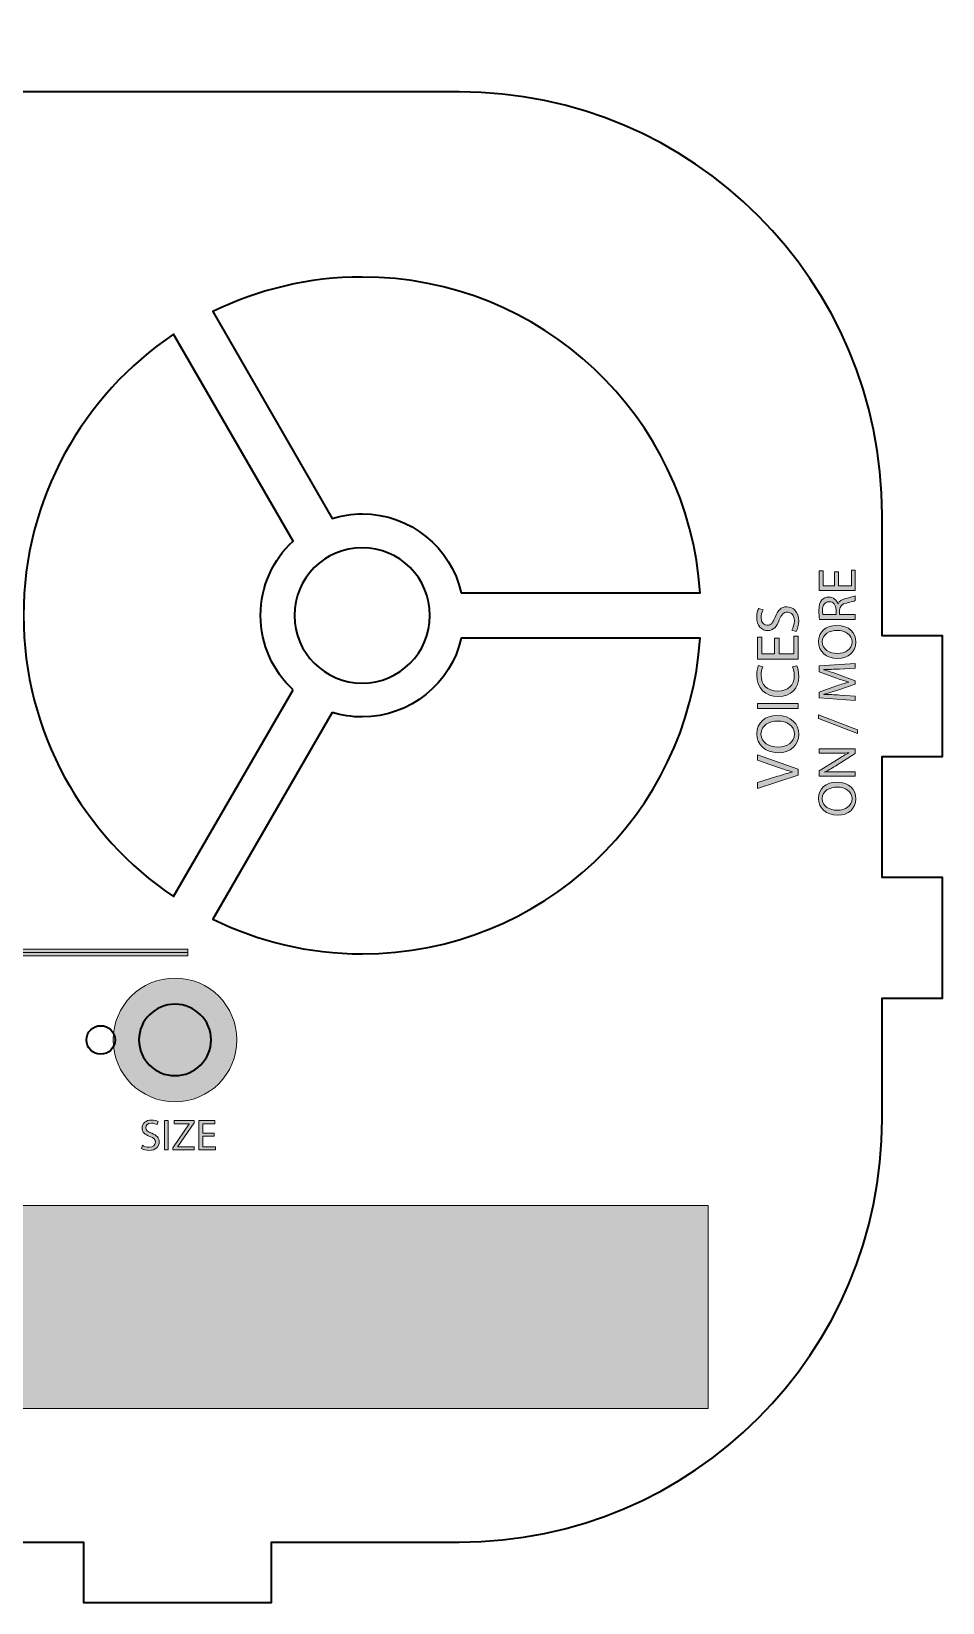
# Model space of a CAD drawing. Header units: inches. Extents: x 7.2 to 23.7, y -15.5 to -0.4.
# Drawn here: x 14.39 to 18.16, y -6.89 to -0.39 of the extents above; entities that cross this region are included whole.
import ezdxf

# ---------------------------------------------------------------- set-up
doc = ezdxf.new("R2010")
doc.units = ezdxf.units.IN
doc.header["$MEASUREMENT"] = 0
doc.layers.add('TOP', color=7, linetype='Continuous')

# ---------------------------------------------------------------- blocks, each defined once
blk = doc.blocks.new('block 4')
at = {"layer": 'TOP', "color": 1, "lineweight": 35, "true_color": 0xff0000}
for points in [[(11.1317, -4.5618), (11.1317, -4.6434), (11.0649, -4.7095), (10.9824, -4.7095), (10.9, -4.7095), (10.8332, -4.6434), (10.8332, -4.5618), (10.8332, -4.4803), (10.9, -4.4142), (10.9824, -4.4142), (11.0649, -4.4142), (11.1317, -4.4803), (11.1317, -4.5618)], [(12.1317, -4.5618), (12.1317, -4.6434), (12.0649, -4.7095), (11.9824, -4.7095), (11.9, -4.7095), (11.8332, -4.6434), (11.8332, -4.5618), (11.8332, -4.4803), (11.9, -4.4142), (11.9824, -4.4142), (12.0649, -4.4142), (12.1317, -4.4803), (12.1317, -4.5618)], [(13.1317, -4.5618), (13.1317, -4.6434), (13.0649, -4.7095), (12.9824, -4.7095), (12.9, -4.7095), (12.8332, -4.6434), (12.8332, -4.5618), (12.8332, -4.4803), (12.9, -4.4142), (12.9824, -4.4142), (13.0649, -4.4142), (13.1317, -4.4803), (13.1317, -4.5618)], [(14.1317, -4.5618), (14.1317, -4.6434), (14.0649, -4.7095), (13.9824, -4.7095), (13.9, -4.7095), (13.8332, -4.6434), (13.8332, -4.5618), (13.8332, -4.4803), (13.9, -4.4142), (13.9824, -4.4142), (14.0649, -4.4142), (14.1317, -4.4803), (14.1317, -4.5618)], [(15.1317, -4.5618), (15.1317, -4.6434), (15.0649, -4.7095), (14.9824, -4.7095), (14.9, -4.7095), (14.8332, -4.6434), (14.8332, -4.5618), (14.8332, -4.4803), (14.9, -4.4142), (14.9824, -4.4142), (15.0649, -4.4142), (15.1317, -4.4803), (15.1317, -4.5618)]]:
    blk.add_open_spline(points, degree=3, knots=[0, 0, 0, 0, 1, 1, 1, 2, 2, 2, 3, 3, 3, 4, 4, 4, 4], dxfattribs=at)
blk = doc.blocks.new('block 7')
at = {"layer": 'TOP', "color": 1, "lineweight": 35, "true_color": 0xff0000}
for points, knots in [([(9.1663, -2.7118), (9.209, -2.525), (9.3762, -2.3856), (9.5762, -2.3856), (9.6192, -2.3856), (9.6607, -2.392), (9.6998, -2.404), (9.6998, -2.404), (10.1942, -1.5488), (10.1942, -1.5488), (10.0078, -1.4571), (9.798, -1.4056), (9.5762, -1.4056), (8.8336, -1.4056), (8.2261, -1.9823), (8.1778, -2.7118), (8.1778, -2.7118), (9.1663, -2.7118), (9.1663, -2.7118)], [0, 0, 0, 0, 1, 1, 1, 2, 2, 2, 3, 3, 3, 4, 4, 4, 5, 5, 5, 6, 6, 6, 6]), ([(9.8623, -3.1132), (9.8623, -3.1132), (10.3567, -3.9685), (10.3567, -3.9685), (10.7313, -3.7172), (10.9778, -3.2901), (10.9778, -2.8056), (10.9778, -2.321), (10.7313, -1.8939), (10.3567, -1.6426), (10.3567, -1.6426), (9.8623, -2.4979), (9.8623, -2.4979), (9.9449, -2.5746), (9.9967, -2.684), (9.9967, -2.8056), (9.9967, -2.9271), (9.9449, -3.0365), (9.8623, -3.1132)], [0, 0, 0, 0, 1, 1, 1, 2, 2, 2, 3, 3, 3, 4, 4, 4, 5, 5, 5, 6, 6, 6, 6]), ([(9.8565, -2.8056), (9.8565, -2.6509), (9.731, -2.5256), (9.5762, -2.5256), (9.4214, -2.5256), (9.2959, -2.6509), (9.2959, -2.8056), (9.2959, -2.9602), (9.4214, -3.0856), (9.5762, -3.0856), (9.731, -3.0856), (9.8565, -2.9602), (9.8565, -2.8056)], [0, 0, 0, 0, 1, 1, 1, 2, 2, 2, 3, 3, 3, 4, 4, 4, 4]), ([(9.6998, -3.2071), (9.6607, -3.2191), (9.6192, -3.2256), (9.5762, -3.2256), (9.3762, -3.2256), (9.209, -3.0861), (9.1663, -2.8993), (9.1663, -2.8993), (8.1778, -2.8993), (8.1778, -2.8993), (8.2261, -3.6288), (8.8336, -4.2056), (9.5762, -4.2056), (9.798, -4.2056), (10.0078, -4.154), (10.1942, -4.0624), (10.1942, -4.0624), (9.6998, -3.2071), (9.6998, -3.2071)], [0, 0, 0, 0, 1, 1, 1, 2, 2, 2, 3, 3, 3, 4, 4, 4, 5, 5, 5, 6, 6, 6, 6])]:
    blk.add_open_spline(points, degree=3, knots=knots, dxfattribs=at)
blk = doc.blocks.new('block 8')
at = {"layer": 'TOP', "color": 1, "lineweight": 35, "true_color": 0xff0000}
for points, knots in [([(16.167, -2.7118), (16.1243, -2.525), (15.9571, -2.3856), (15.7572, -2.3856), (15.7141, -2.3856), (15.6726, -2.392), (15.6335, -2.404), (15.6335, -2.404), (15.1391, -1.5488), (15.1391, -1.5488), (15.3256, -1.4571), (15.5353, -1.4056), (15.7572, -1.4056), (16.4997, -1.4056), (17.1073, -1.9823), (17.1556, -2.7118), (17.1556, -2.7118), (16.167, -2.7118), (16.167, -2.7118)], [0, 0, 0, 0, 1, 1, 1, 2, 2, 2, 3, 3, 3, 4, 4, 4, 5, 5, 5, 6, 6, 6, 6]), ([(15.471, -3.1132), (15.471, -3.1132), (14.9766, -3.9685), (14.9766, -3.9685), (14.6021, -3.7172), (14.3556, -3.2901), (14.3556, -2.8056), (14.3556, -2.321), (14.6021, -1.8939), (14.9766, -1.6426), (14.9766, -1.6426), (15.471, -2.4979), (15.471, -2.4979), (15.3884, -2.5746), (15.3367, -2.684), (15.3367, -2.8056), (15.3367, -2.9271), (15.3884, -3.0365), (15.471, -3.1132)], [0, 0, 0, 0, 1, 1, 1, 2, 2, 2, 3, 3, 3, 4, 4, 4, 5, 5, 5, 6, 6, 6, 6]), ([(15.4768, -2.8056), (15.4768, -2.6509), (15.6023, -2.5256), (15.7572, -2.5256), (15.912, -2.5256), (16.0375, -2.6509), (16.0375, -2.8056), (16.0375, -2.9602), (15.912, -3.0856), (15.7572, -3.0856), (15.6023, -3.0856), (15.4768, -2.9602), (15.4768, -2.8056)], [0, 0, 0, 0, 1, 1, 1, 2, 2, 2, 3, 3, 3, 4, 4, 4, 4]), ([(15.6335, -3.2071), (15.6726, -3.2191), (15.7141, -3.2256), (15.7572, -3.2256), (15.9571, -3.2256), (16.1243, -3.0861), (16.167, -2.8993), (16.167, -2.8993), (17.1556, -2.8993), (17.1556, -2.8993), (17.1073, -3.6288), (16.4997, -4.2056), (15.7572, -4.2056), (15.5353, -4.2056), (15.3256, -4.154), (15.1391, -4.0624), (15.1391, -4.0624), (15.6335, -3.2071), (15.6335, -3.2071)], [0, 0, 0, 0, 1, 1, 1, 2, 2, 2, 3, 3, 3, 4, 4, 4, 5, 5, 5, 6, 6, 6, 6])]:
    blk.add_open_spline(points, degree=3, knots=knots, dxfattribs=at)
blk = doc.blocks.new('block 6')
at = {"layer": 'TOP'}
for name in ['block 7', 'block 8']:
    blk.add_blockref(name, (0, 0), dxfattribs=at)
blk = doc.blocks.new('block 10')
at = {"layer": 'TOP', "color": 1, "lineweight": 35, "true_color": 0xff0000}
for points in [[(13.9079, -2.075), (13.9079, -2.1076), (13.9344, -2.1341), (13.967, -2.1341), (13.9996, -2.1341), (14.026, -2.1076), (14.026, -2.075), (14.026, -2.0424), (13.9996, -2.0159), (13.967, -2.0159), (13.9344, -2.0159), (13.9079, -2.0424), (13.9079, -2.075)], [(12.9357, -3.2222), (12.9357, -3.2548), (12.9622, -3.2813), (12.9948, -3.2813), (13.0274, -3.2813), (13.0538, -3.2548), (13.0538, -3.2222), (13.0538, -3.1896), (13.0274, -3.1632), (12.9948, -3.1632), (12.9622, -3.1632), (12.9357, -3.1896), (12.9357, -3.2222)], [(10.6163, -4.5618), (10.6163, -4.5944), (10.6427, -4.6209), (10.6753, -4.6209), (10.708, -4.6209), (10.7344, -4.5944), (10.7344, -4.5618), (10.7344, -4.5292), (10.708, -4.5028), (10.6753, -4.5028), (10.6427, -4.5028), (10.6163, -4.5292), (10.6163, -4.5618)], [(11.6163, -4.5618), (11.6163, -4.5944), (11.6427, -4.6209), (11.6753, -4.6209), (11.708, -4.6209), (11.7344, -4.5944), (11.7344, -4.5618), (11.7344, -4.5292), (11.708, -4.5028), (11.6753, -4.5028), (11.6427, -4.5028), (11.6163, -4.5292), (11.6163, -4.5618)], [(12.6163, -4.5618), (12.6163, -4.5944), (12.6427, -4.6209), (12.6753, -4.6209), (12.708, -4.6209), (12.7344, -4.5944), (12.7344, -4.5618), (12.7344, -4.5292), (12.708, -4.5028), (12.6753, -4.5028), (12.6427, -4.5028), (12.6163, -4.5292), (12.6163, -4.5618)], [(13.6163, -4.5618), (13.6163, -4.5944), (13.6427, -4.6209), (13.6753, -4.6209), (13.708, -4.6209), (13.7344, -4.5944), (13.7344, -4.5618), (13.7344, -4.5292), (13.708, -4.5028), (13.6753, -4.5028), (13.6427, -4.5028), (13.6163, -4.5292), (13.6163, -4.5618)], [(14.6163, -4.5618), (14.6163, -4.5944), (14.6427, -4.6209), (14.6753, -4.6209), (14.708, -4.6209), (14.7344, -4.5944), (14.7344, -4.5618), (14.7344, -4.5292), (14.708, -4.5028), (14.6753, -4.5028), (14.6427, -4.5028), (14.6163, -4.5292), (14.6163, -4.5618)]]:
    blk.add_open_spline(points, degree=3, knots=[0, 0, 0, 0, 1, 1, 1, 2, 2, 2, 3, 3, 3, 4, 4, 4, 4], dxfattribs=at)
blk = doc.blocks.new('block 12')
at = {"layer": 'TOP', "true_color": 0xffffff}
h = blk.add_hatch(color=7, dxfattribs=at)
h.dxf.hatch_style = 2
h.paths.add_polyline_path([(8.6344, -5.247), (8.6344, -5.4568), (8.2593, -5.4568), (8.2593, -5.8765), (8.6344, -5.8765), (8.6344, -6.0864), (17.1894, -6.0864), (17.1894, -5.247)])
at = {"layer": 'TOP', "lineweight": 0}
blk.add_lwpolyline([(8.6344, -5.247), (8.6344, -5.4568), (8.2593, -5.4568), (8.2593, -5.8765), (8.6344, -5.8765), (8.6344, -6.0864), (17.1894, -6.0864), (17.1894, -5.247), (8.6344, -5.247)], dxfattribs=at)
blk = doc.blocks.new('block 14')
at = {"layer": 'TOP', "true_color": 0xffffff}
h = blk.add_hatch(color=7, dxfattribs=at)
h.dxf.hatch_style = 2
h.paths.add_polyline_path([(15.0357, -4.2139), (12.618, -4.2139), (12.618, -4.1861), (15.0357, -4.1861)])
at = {"layer": 'TOP', "lineweight": 0}
for points in [[(15.0357, -4.2139), (12.618, -4.2139), (12.618, -4.1861), (15.0357, -4.1861), (15.0357, -4.2139)], [(12.618, -4.2), (15.0357, -4.2)]]:
    blk.add_lwpolyline(points, dxfattribs=at)
blk = doc.blocks.new('block 20')
at = {"layer": 'TOP', "true_color": 0xffffff}
h = blk.add_hatch(color=7, dxfattribs=at)
h.dxf.hatch_style = 2
h.paths.add_polyline_path([(17.7275, -2.6246), (17.7275, -2.6829), (17.7815, -2.6829), (17.7815, -2.618), (17.7977, -2.618), (17.7977, -2.7022), (17.6479, -2.7022), (17.6479, -2.6213), (17.6641, -2.6213), (17.6641, -2.6829), (17.7115, -2.6829), (17.7115, -2.6246)])
h = blk.add_hatch(color=7, dxfattribs=at)
h.dxf.hatch_style = 2
edge = h.paths.add_edge_path()
edge.add_spline(control_points=[(17.6499, -2.8218), (17.6479, -2.812), (17.6468, -2.798), (17.6468, -2.7847), (17.6468, -2.764), (17.6505, -2.7506), (17.659, -2.7413), (17.6657, -2.7338), (17.6759, -2.7295), (17.6874, -2.7295), (17.7072, -2.7295), (17.7204, -2.742), (17.7257, -2.7578), (17.7257, -2.7578), (17.7264, -2.7578), (17.7264, -2.7578), (17.7304, -2.7462), (17.741, -2.7393), (17.7566, -2.7357), (17.7775, -2.7309), (17.7919, -2.7273), (17.7977, -2.7242), (17.7977, -2.7242), (17.7977, -2.7442), (17.7977, -2.7442), (17.7935, -2.7466), (17.7806, -2.75), (17.7619, -2.7542), (17.7413, -2.7586), (17.7335, -2.7666), (17.7328, -2.7842), (17.7328, -2.7842), (17.7328, -2.8024), (17.7328, -2.8024), (17.7328, -2.8024), (17.7977, -2.8024), (17.7977, -2.8024), (17.7977, -2.8024), (17.7977, -2.8218), (17.7977, -2.8218), (17.7977, -2.8218), (17.6499, -2.8218), (17.6499, -2.8218)], knot_values=[0, 0, 0, 0, 1, 1, 1, 2, 2, 2, 3, 3, 3, 4, 4, 4, 5, 5, 5, 6, 6, 6, 7, 7, 7, 8, 8, 8, 9, 9, 9, 10, 10, 10, 11, 11, 11, 12, 12, 12, 13, 13, 13, 14, 14, 14, 14], degree=3, periodic=1)
edge = h.paths.add_edge_path()
edge.add_spline(control_points=[(17.7181, -2.8024), (17.7181, -2.8024), (17.7181, -2.7827), (17.7181, -2.7827), (17.7181, -2.762), (17.7068, -2.7489), (17.6897, -2.7489), (17.6703, -2.7489), (17.6619, -2.7629), (17.6617, -2.7833), (17.6617, -2.7927), (17.6625, -2.7993), (17.6634, -2.8024), (17.6634, -2.8024), (17.7181, -2.8024), (17.7181, -2.8024)], knot_values=[0, 0, 0, 0, 1, 1, 1, 2, 2, 2, 3, 3, 3, 4, 4, 4, 5, 5, 5, 5], degree=3, periodic=1)
h = blk.add_hatch(color=7, dxfattribs=at)
h.dxf.hatch_style = 2
edge = h.paths.add_edge_path()
edge.add_spline(control_points=[(17.7212, -2.8468), (17.7728, -2.8468), (17.8002, -2.8782), (17.8002, -2.9164), (17.8002, -2.956), (17.7695, -2.9838), (17.7241, -2.9838), (17.6766, -2.9838), (17.6454, -2.9542), (17.6454, -2.9142), (17.6454, -2.8733), (17.6768, -2.8468), (17.7212, -2.8468)], knot_values=[0, 0, 0, 0, 1, 1, 1, 2, 2, 2, 3, 3, 3, 4, 4, 4, 4], degree=3, periodic=1)
edge = h.paths.add_edge_path()
edge.add_spline(control_points=[(17.7237, -2.9631), (17.7557, -2.9631), (17.7844, -2.9457), (17.7844, -2.9153), (17.7844, -2.8846), (17.7561, -2.8673), (17.7221, -2.8673), (17.6923, -2.8673), (17.6612, -2.8829), (17.6612, -2.9151), (17.6612, -2.9471), (17.6908, -2.9631), (17.7237, -2.9631)], knot_values=[0, 0, 0, 0, 1, 1, 1, 2, 2, 2, 3, 3, 3, 4, 4, 4, 4], degree=3, periodic=1)
h = blk.add_hatch(color=7, dxfattribs=at)
h.dxf.hatch_style = 2
edge = h.paths.add_edge_path()
edge.add_spline(control_points=[(17.7319, -3.0273), (17.711, -3.0284), (17.6859, -3.0297), (17.6672, -3.0295), (17.6672, -3.0295), (17.6672, -3.0302), (17.6672, -3.0302), (17.6848, -3.0353), (17.7035, -3.0415), (17.7241, -3.0491), (17.7241, -3.0491), (17.7968, -3.0755), (17.7968, -3.0755), (17.7968, -3.0755), (17.7968, -3.0902), (17.7968, -3.0902), (17.7968, -3.0902), (17.7255, -3.1144), (17.7255, -3.1144), (17.7043, -3.1215), (17.685, -3.1275), (17.6672, -3.1318), (17.6672, -3.1318), (17.6672, -3.1322), (17.6672, -3.1322), (17.6859, -3.1327), (17.711, -3.1338), (17.7335, -3.1351), (17.7335, -3.1351), (17.7977, -3.1391), (17.7977, -3.1391), (17.7977, -3.1391), (17.7977, -3.1575), (17.7977, -3.1575), (17.7977, -3.1575), (17.6479, -3.1471), (17.6479, -3.1471), (17.6479, -3.1471), (17.6479, -3.1224), (17.6479, -3.1224), (17.6479, -3.1224), (17.7204, -3.0969), (17.7204, -3.0969), (17.7388, -3.0906), (17.7552, -3.0855), (17.7708, -3.0817), (17.7708, -3.0817), (17.7708, -3.0811), (17.7708, -3.0811), (17.7557, -3.0773), (17.7392, -3.072), (17.7204, -3.0653), (17.7204, -3.0653), (17.6479, -3.0386), (17.6479, -3.0386), (17.6479, -3.0386), (17.6479, -3.0139), (17.6479, -3.0139), (17.6479, -3.0139), (17.7977, -3.0046), (17.7977, -3.0046), (17.7977, -3.0046), (17.7977, -3.0235), (17.7977, -3.0235), (17.7977, -3.0235), (17.7319, -3.0273), (17.7319, -3.0273)], knot_values=[0, 0, 0, 0, 1, 1, 1, 2, 2, 2, 3, 3, 3, 4, 4, 4, 5, 5, 5, 6, 6, 6, 7, 7, 7, 8, 8, 8, 9, 9, 9, 10, 10, 10, 11, 11, 11, 12, 12, 12, 13, 13, 13, 14, 14, 14, 15, 15, 15, 16, 16, 16, 17, 17, 17, 18, 18, 18, 19, 19, 19, 20, 20, 20, 21, 21, 21, 22, 22, 22, 22], degree=3, periodic=1)
h = blk.add_hatch(color=7, dxfattribs=at)
h.dxf.hatch_style = 2
h.paths.add_polyline_path([(17.8066, -3.294), (17.6454, -3.232), (17.6454, -3.2169), (17.8066, -3.2791)])
h = blk.add_hatch(color=7, dxfattribs=at)
h.dxf.hatch_style = 2
edge = h.paths.add_edge_path()
edge.add_spline(control_points=[(17.7977, -3.4702), (17.7977, -3.4702), (17.6479, -3.4702), (17.6479, -3.4702), (17.6479, -3.4702), (17.6479, -3.4491), (17.6479, -3.4491), (17.6479, -3.4491), (17.7237, -3.4011), (17.7237, -3.4011), (17.7413, -3.39), (17.757, -3.3813), (17.7724, -3.3742), (17.7724, -3.3742), (17.7721, -3.3737), (17.7721, -3.3737), (17.7521, -3.3755), (17.7339, -3.376), (17.7106, -3.376), (17.7106, -3.376), (17.6479, -3.376), (17.6479, -3.376), (17.6479, -3.376), (17.6479, -3.3577), (17.6479, -3.3577), (17.6479, -3.3577), (17.7977, -3.3577), (17.7977, -3.3577), (17.7977, -3.3577), (17.7977, -3.3773), (17.7977, -3.3773), (17.7977, -3.3773), (17.7217, -3.4249), (17.7217, -3.4249), (17.705, -3.4353), (17.6879, -3.4453), (17.6717, -3.4529), (17.6717, -3.4529), (17.6719, -3.4535), (17.6719, -3.4535), (17.6908, -3.4524), (17.7088, -3.452), (17.7337, -3.452), (17.7337, -3.452), (17.7977, -3.452), (17.7977, -3.452), (17.7977, -3.452), (17.7977, -3.4702), (17.7977, -3.4702)], knot_values=[0, 0, 0, 0, 1, 1, 1, 2, 2, 2, 3, 3, 3, 4, 4, 4, 5, 5, 5, 6, 6, 6, 7, 7, 7, 8, 8, 8, 9, 9, 9, 10, 10, 10, 11, 11, 11, 12, 12, 12, 13, 13, 13, 14, 14, 14, 15, 15, 15, 16, 16, 16, 16], degree=3, periodic=1)
h = blk.add_hatch(color=7, dxfattribs=at)
h.dxf.hatch_style = 2
edge = h.paths.add_edge_path()
edge.add_spline(control_points=[(17.7212, -3.4953), (17.7728, -3.4953), (17.8002, -3.5266), (17.8002, -3.5648), (17.8002, -3.6044), (17.7695, -3.6322), (17.7241, -3.6322), (17.6766, -3.6322), (17.6454, -3.6026), (17.6454, -3.5626), (17.6454, -3.5217), (17.6768, -3.4953), (17.7212, -3.4953)], knot_values=[0, 0, 0, 0, 1, 1, 1, 2, 2, 2, 3, 3, 3, 4, 4, 4, 4], degree=3, periodic=1)
edge = h.paths.add_edge_path()
edge.add_spline(control_points=[(17.7237, -3.6115), (17.7557, -3.6115), (17.7844, -3.5942), (17.7844, -3.5637), (17.7844, -3.5331), (17.7561, -3.5157), (17.7221, -3.5157), (17.6923, -3.5157), (17.6612, -3.5313), (17.6612, -3.5635), (17.6612, -3.5955), (17.6908, -3.6115), (17.7237, -3.6115)], knot_values=[0, 0, 0, 0, 1, 1, 1, 2, 2, 2, 3, 3, 3, 4, 4, 4, 4], degree=3, periodic=1)
at = {"layer": 'TOP', "lineweight": 0}
for points in [[(17.7275, -2.6246), (17.7275, -2.6829), (17.7815, -2.6829), (17.7815, -2.618), (17.7977, -2.618), (17.7977, -2.7022), (17.6479, -2.7022), (17.6479, -2.6213), (17.6641, -2.6213), (17.6641, -2.6829), (17.7115, -2.6829), (17.7115, -2.6246), (17.7275, -2.6246)], [(17.8066, -3.294), (17.6454, -3.232), (17.6454, -3.2169), (17.8066, -3.2791), (17.8066, -3.294)]]:
    blk.add_lwpolyline(points, dxfattribs=at)
for points, knots in [([(17.6499, -2.8218), (17.6479, -2.812), (17.6468, -2.798), (17.6468, -2.7847), (17.6468, -2.764), (17.6505, -2.7506), (17.659, -2.7413), (17.6657, -2.7338), (17.6759, -2.7295), (17.6874, -2.7295), (17.7072, -2.7295), (17.7204, -2.742), (17.7257, -2.7578), (17.7257, -2.7578), (17.7264, -2.7578), (17.7264, -2.7578), (17.7304, -2.7462), (17.741, -2.7393), (17.7566, -2.7357), (17.7775, -2.7309), (17.7919, -2.7273), (17.7977, -2.7242), (17.7977, -2.7242), (17.7977, -2.7442), (17.7977, -2.7442), (17.7935, -2.7466), (17.7806, -2.75), (17.7619, -2.7542), (17.7413, -2.7586), (17.7335, -2.7666), (17.7328, -2.7842), (17.7328, -2.7842), (17.7328, -2.8024), (17.7328, -2.8024), (17.7328, -2.8024), (17.7977, -2.8024), (17.7977, -2.8024), (17.7977, -2.8024), (17.7977, -2.8218), (17.7977, -2.8218), (17.7977, -2.8218), (17.6499, -2.8218), (17.6499, -2.8218)], [0, 0, 0, 0, 1, 1, 1, 2, 2, 2, 3, 3, 3, 4, 4, 4, 5, 5, 5, 6, 6, 6, 7, 7, 7, 8, 8, 8, 9, 9, 9, 10, 10, 10, 11, 11, 11, 12, 12, 12, 13, 13, 13, 14, 14, 14, 14]), ([(17.7181, -2.8024), (17.7181, -2.8024), (17.7181, -2.7827), (17.7181, -2.7827), (17.7181, -2.762), (17.7068, -2.7489), (17.6897, -2.7489), (17.6703, -2.7489), (17.6619, -2.7629), (17.6617, -2.7833), (17.6617, -2.7927), (17.6625, -2.7993), (17.6634, -2.8024), (17.6634, -2.8024), (17.7181, -2.8024), (17.7181, -2.8024)], [0, 0, 0, 0, 1, 1, 1, 2, 2, 2, 3, 3, 3, 4, 4, 4, 5, 5, 5, 5]), ([(17.7212, -2.8468), (17.7728, -2.8468), (17.8002, -2.8782), (17.8002, -2.9164), (17.8002, -2.956), (17.7695, -2.9838), (17.7241, -2.9838), (17.6766, -2.9838), (17.6454, -2.9542), (17.6454, -2.9142), (17.6454, -2.8733), (17.6768, -2.8468), (17.7212, -2.8468)], [0, 0, 0, 0, 1, 1, 1, 2, 2, 2, 3, 3, 3, 4, 4, 4, 4]), ([(17.7237, -2.9631), (17.7557, -2.9631), (17.7844, -2.9457), (17.7844, -2.9153), (17.7844, -2.8846), (17.7561, -2.8673), (17.7221, -2.8673), (17.6923, -2.8673), (17.6612, -2.8829), (17.6612, -2.9151), (17.6612, -2.9471), (17.6908, -2.9631), (17.7237, -2.9631)], [0, 0, 0, 0, 1, 1, 1, 2, 2, 2, 3, 3, 3, 4, 4, 4, 4]), ([(17.7319, -3.0273), (17.711, -3.0284), (17.6859, -3.0297), (17.6672, -3.0295), (17.6672, -3.0295), (17.6672, -3.0302), (17.6672, -3.0302), (17.6848, -3.0353), (17.7035, -3.0415), (17.7241, -3.0491), (17.7241, -3.0491), (17.7968, -3.0755), (17.7968, -3.0755), (17.7968, -3.0755), (17.7968, -3.0902), (17.7968, -3.0902), (17.7968, -3.0902), (17.7255, -3.1144), (17.7255, -3.1144), (17.7043, -3.1215), (17.685, -3.1275), (17.6672, -3.1318), (17.6672, -3.1318), (17.6672, -3.1322), (17.6672, -3.1322), (17.6859, -3.1327), (17.711, -3.1338), (17.7335, -3.1351), (17.7335, -3.1351), (17.7977, -3.1391), (17.7977, -3.1391), (17.7977, -3.1391), (17.7977, -3.1575), (17.7977, -3.1575), (17.7977, -3.1575), (17.6479, -3.1471), (17.6479, -3.1471), (17.6479, -3.1471), (17.6479, -3.1224), (17.6479, -3.1224), (17.6479, -3.1224), (17.7204, -3.0969), (17.7204, -3.0969), (17.7388, -3.0906), (17.7552, -3.0855), (17.7708, -3.0817), (17.7708, -3.0817), (17.7708, -3.0811), (17.7708, -3.0811), (17.7557, -3.0773), (17.7392, -3.072), (17.7204, -3.0653), (17.7204, -3.0653), (17.6479, -3.0386), (17.6479, -3.0386), (17.6479, -3.0386), (17.6479, -3.0139), (17.6479, -3.0139), (17.6479, -3.0139), (17.7977, -3.0046), (17.7977, -3.0046), (17.7977, -3.0046), (17.7977, -3.0235), (17.7977, -3.0235), (17.7977, -3.0235), (17.7319, -3.0273), (17.7319, -3.0273)], [0, 0, 0, 0, 1, 1, 1, 2, 2, 2, 3, 3, 3, 4, 4, 4, 5, 5, 5, 6, 6, 6, 7, 7, 7, 8, 8, 8, 9, 9, 9, 10, 10, 10, 11, 11, 11, 12, 12, 12, 13, 13, 13, 14, 14, 14, 15, 15, 15, 16, 16, 16, 17, 17, 17, 18, 18, 18, 19, 19, 19, 20, 20, 20, 21, 21, 21, 22, 22, 22, 22]), ([(17.7977, -3.4702), (17.7977, -3.4702), (17.6479, -3.4702), (17.6479, -3.4702), (17.6479, -3.4702), (17.6479, -3.4491), (17.6479, -3.4491), (17.6479, -3.4491), (17.7237, -3.4011), (17.7237, -3.4011), (17.7413, -3.39), (17.757, -3.3813), (17.7724, -3.3742), (17.7724, -3.3742), (17.7721, -3.3737), (17.7721, -3.3737), (17.7521, -3.3755), (17.7339, -3.376), (17.7106, -3.376), (17.7106, -3.376), (17.6479, -3.376), (17.6479, -3.376), (17.6479, -3.376), (17.6479, -3.3577), (17.6479, -3.3577), (17.6479, -3.3577), (17.7977, -3.3577), (17.7977, -3.3577), (17.7977, -3.3577), (17.7977, -3.3773), (17.7977, -3.3773), (17.7977, -3.3773), (17.7217, -3.4249), (17.7217, -3.4249), (17.705, -3.4353), (17.6879, -3.4453), (17.6717, -3.4529), (17.6717, -3.4529), (17.6719, -3.4535), (17.6719, -3.4535), (17.6908, -3.4524), (17.7088, -3.452), (17.7337, -3.452), (17.7337, -3.452), (17.7977, -3.452), (17.7977, -3.452), (17.7977, -3.452), (17.7977, -3.4702), (17.7977, -3.4702)], [0, 0, 0, 0, 1, 1, 1, 2, 2, 2, 3, 3, 3, 4, 4, 4, 5, 5, 5, 6, 6, 6, 7, 7, 7, 8, 8, 8, 9, 9, 9, 10, 10, 10, 11, 11, 11, 12, 12, 12, 13, 13, 13, 14, 14, 14, 15, 15, 15, 16, 16, 16, 16]), ([(17.7212, -3.4953), (17.7728, -3.4953), (17.8002, -3.5266), (17.8002, -3.5648), (17.8002, -3.6044), (17.7695, -3.6322), (17.7241, -3.6322), (17.6766, -3.6322), (17.6454, -3.6026), (17.6454, -3.5626), (17.6454, -3.5217), (17.6768, -3.4953), (17.7212, -3.4953)], [0, 0, 0, 0, 1, 1, 1, 2, 2, 2, 3, 3, 3, 4, 4, 4, 4]), ([(17.7237, -3.6115), (17.7557, -3.6115), (17.7844, -3.5942), (17.7844, -3.5637), (17.7844, -3.5331), (17.7561, -3.5157), (17.7221, -3.5157), (17.6923, -3.5157), (17.6612, -3.5313), (17.6612, -3.5635), (17.6612, -3.5955), (17.6908, -3.6115), (17.7237, -3.6115)], [0, 0, 0, 0, 1, 1, 1, 2, 2, 2, 3, 3, 3, 4, 4, 4, 4])]:
    blk.add_open_spline(points, degree=3, knots=knots, dxfattribs=at)
blk = doc.blocks.new('block 21')
at = {"layer": 'TOP', "true_color": 0xffffff}
h = blk.add_hatch(color=7, dxfattribs=at)
h.dxf.hatch_style = 2
edge = h.paths.add_edge_path()
edge.add_spline(control_points=[(17.5344, -2.8664), (17.5404, -2.8567), (17.5454, -2.8424), (17.5454, -2.8274), (17.5454, -2.8052), (17.5337, -2.7922), (17.5167, -2.7922), (17.5009, -2.7922), (17.4919, -2.8012), (17.4832, -2.8239), (17.4734, -2.8514), (17.4592, -2.8684), (17.4354, -2.8684), (17.4092, -2.8684), (17.3897, -2.8467), (17.3897, -2.8139), (17.3897, -2.7967), (17.3937, -2.7842), (17.3979, -2.7767), (17.3979, -2.7767), (17.4157, -2.7827), (17.4157, -2.7827), (17.4127, -2.7882), (17.4077, -2.7994), (17.4077, -2.8147), (17.4077, -2.8377), (17.4214, -2.8464), (17.4329, -2.8464), (17.4487, -2.8464), (17.4564, -2.8362), (17.4654, -2.8129), (17.4764, -2.7844), (17.4902, -2.7699), (17.5149, -2.7699), (17.5409, -2.7699), (17.5634, -2.7892), (17.5634, -2.8289), (17.5634, -2.8452), (17.5587, -2.8629), (17.5527, -2.8719), (17.5527, -2.8719), (17.5344, -2.8664), (17.5344, -2.8664)], knot_values=[0, 0, 0, 0, 1, 1, 1, 2, 2, 2, 3, 3, 3, 4, 4, 4, 5, 5, 5, 6, 6, 6, 7, 7, 7, 8, 8, 8, 9, 9, 9, 10, 10, 10, 11, 11, 11, 12, 12, 12, 13, 13, 13, 14, 14, 14, 14], degree=3, periodic=1)
h = blk.add_hatch(color=7, dxfattribs=at)
h.dxf.hatch_style = 2
h.paths.add_polyline_path([(17.4819, -2.8992), (17.4819, -2.9647), (17.5427, -2.9647), (17.5427, -2.8917), (17.5609, -2.8917), (17.5609, -2.9864), (17.3924, -2.9864), (17.3924, -2.8954), (17.4107, -2.8954), (17.4107, -2.9647), (17.4639, -2.9647), (17.4639, -2.8992)])
h = blk.add_hatch(color=7, dxfattribs=at)
h.dxf.hatch_style = 2
edge = h.paths.add_edge_path()
edge.add_spline(control_points=[(17.5554, -3.0137), (17.5594, -3.0217), (17.5634, -3.0377), (17.5634, -3.0582), (17.5634, -3.1057), (17.5334, -3.1414), (17.4782, -3.1414), (17.4254, -3.1414), (17.3897, -3.1057), (17.3897, -3.0534), (17.3897, -3.0324), (17.3942, -3.0192), (17.3972, -3.0134), (17.3972, -3.0134), (17.4149, -3.0187), (17.4149, -3.0187), (17.4109, -3.0269), (17.4079, -3.0387), (17.4079, -3.0527), (17.4079, -3.0922), (17.4332, -3.1184), (17.4774, -3.1184), (17.5187, -3.1184), (17.5452, -3.0947), (17.5452, -3.0537), (17.5452, -3.0404), (17.5424, -3.0269), (17.5382, -3.0182), (17.5382, -3.0182), (17.5554, -3.0137), (17.5554, -3.0137)], knot_values=[0, 0, 0, 0, 1, 1, 1, 2, 2, 2, 3, 3, 3, 4, 4, 4, 5, 5, 5, 6, 6, 6, 7, 7, 7, 8, 8, 8, 9, 9, 9, 10, 10, 10, 10], degree=3, periodic=1)
h = blk.add_hatch(color=7, dxfattribs=at)
h.dxf.hatch_style = 2
h.paths.add_polyline_path([(17.3924, -3.1694), (17.5609, -3.1694), (17.5609, -3.1912), (17.3924, -3.1912)])
h = blk.add_hatch(color=7, dxfattribs=at)
h.dxf.hatch_style = 2
edge = h.paths.add_edge_path()
edge.add_spline(control_points=[(17.4749, -3.2194), (17.5329, -3.2194), (17.5637, -3.2547), (17.5637, -3.2977), (17.5637, -3.3422), (17.5292, -3.3734), (17.4782, -3.3734), (17.4247, -3.3734), (17.3897, -3.3402), (17.3897, -3.2952), (17.3897, -3.2492), (17.4249, -3.2194), (17.4749, -3.2194)], knot_values=[0, 0, 0, 0, 1, 1, 1, 2, 2, 2, 3, 3, 3, 4, 4, 4, 4], degree=3, periodic=1)
edge = h.paths.add_edge_path()
edge.add_spline(control_points=[(17.4777, -3.3502), (17.5137, -3.3502), (17.5459, -3.3307), (17.5459, -3.2964), (17.5459, -3.2619), (17.5142, -3.2424), (17.4759, -3.2424), (17.4424, -3.2424), (17.4074, -3.2599), (17.4074, -3.2962), (17.4074, -3.3322), (17.4407, -3.3502), (17.4777, -3.3502)], knot_values=[0, 0, 0, 0, 1, 1, 1, 2, 2, 2, 3, 3, 3, 4, 4, 4, 4], degree=3, periodic=1)
h = blk.add_hatch(color=7, dxfattribs=at)
h.dxf.hatch_style = 2
edge = h.paths.add_edge_path()
edge.add_spline(control_points=[(17.5609, -3.4659), (17.5609, -3.4659), (17.3924, -3.5209), (17.3924, -3.5209), (17.3924, -3.5209), (17.3924, -3.4974), (17.3924, -3.4974), (17.3924, -3.4974), (17.4754, -3.4712), (17.4754, -3.4712), (17.4982, -3.4639), (17.5187, -3.4577), (17.5384, -3.4532), (17.5384, -3.4532), (17.5384, -3.4527), (17.5384, -3.4527), (17.5189, -3.4479), (17.4977, -3.4409), (17.4757, -3.4334), (17.4757, -3.4334), (17.3924, -3.4049), (17.3924, -3.4049), (17.3924, -3.4049), (17.3924, -3.3817), (17.3924, -3.3817), (17.3924, -3.3817), (17.5609, -3.4419), (17.5609, -3.4419), (17.5609, -3.4419), (17.5609, -3.4659), (17.5609, -3.4659)], knot_values=[0, 0, 0, 0, 1, 1, 1, 2, 2, 2, 3, 3, 3, 4, 4, 4, 5, 5, 5, 6, 6, 6, 7, 7, 7, 8, 8, 8, 9, 9, 9, 10, 10, 10, 10], degree=3, periodic=1)
at = {"layer": 'TOP', "lineweight": 0}
for points in [[(17.4819, -2.8992), (17.4819, -2.9647), (17.5427, -2.9647), (17.5427, -2.8917), (17.5609, -2.8917), (17.5609, -2.9864), (17.3924, -2.9864), (17.3924, -2.8954), (17.4107, -2.8954), (17.4107, -2.9647), (17.4639, -2.9647), (17.4639, -2.8992), (17.4819, -2.8992)], [(17.3924, -3.1694), (17.5609, -3.1694), (17.5609, -3.1912), (17.3924, -3.1912), (17.3924, -3.1694)]]:
    blk.add_lwpolyline(points, dxfattribs=at)
for points, knots in [([(17.5344, -2.8664), (17.5404, -2.8567), (17.5454, -2.8424), (17.5454, -2.8274), (17.5454, -2.8052), (17.5337, -2.7922), (17.5167, -2.7922), (17.5009, -2.7922), (17.4919, -2.8012), (17.4832, -2.8239), (17.4734, -2.8514), (17.4592, -2.8684), (17.4354, -2.8684), (17.4092, -2.8684), (17.3897, -2.8467), (17.3897, -2.8139), (17.3897, -2.7967), (17.3937, -2.7842), (17.3979, -2.7767), (17.3979, -2.7767), (17.4157, -2.7827), (17.4157, -2.7827), (17.4127, -2.7882), (17.4077, -2.7994), (17.4077, -2.8147), (17.4077, -2.8377), (17.4214, -2.8464), (17.4329, -2.8464), (17.4487, -2.8464), (17.4564, -2.8362), (17.4654, -2.8129), (17.4764, -2.7844), (17.4902, -2.7699), (17.5149, -2.7699), (17.5409, -2.7699), (17.5634, -2.7892), (17.5634, -2.8289), (17.5634, -2.8452), (17.5587, -2.8629), (17.5527, -2.8719), (17.5527, -2.8719), (17.5344, -2.8664), (17.5344, -2.8664)], [0, 0, 0, 0, 1, 1, 1, 2, 2, 2, 3, 3, 3, 4, 4, 4, 5, 5, 5, 6, 6, 6, 7, 7, 7, 8, 8, 8, 9, 9, 9, 10, 10, 10, 11, 11, 11, 12, 12, 12, 13, 13, 13, 14, 14, 14, 14]), ([(17.5554, -3.0137), (17.5594, -3.0217), (17.5634, -3.0377), (17.5634, -3.0582), (17.5634, -3.1057), (17.5334, -3.1414), (17.4782, -3.1414), (17.4254, -3.1414), (17.3897, -3.1057), (17.3897, -3.0534), (17.3897, -3.0324), (17.3942, -3.0192), (17.3972, -3.0134), (17.3972, -3.0134), (17.4149, -3.0187), (17.4149, -3.0187), (17.4109, -3.0269), (17.4079, -3.0387), (17.4079, -3.0527), (17.4079, -3.0922), (17.4332, -3.1184), (17.4774, -3.1184), (17.5187, -3.1184), (17.5452, -3.0947), (17.5452, -3.0537), (17.5452, -3.0404), (17.5424, -3.0269), (17.5382, -3.0182), (17.5382, -3.0182), (17.5554, -3.0137), (17.5554, -3.0137)], [0, 0, 0, 0, 1, 1, 1, 2, 2, 2, 3, 3, 3, 4, 4, 4, 5, 5, 5, 6, 6, 6, 7, 7, 7, 8, 8, 8, 9, 9, 9, 10, 10, 10, 10]), ([(17.4749, -3.2194), (17.5329, -3.2194), (17.5637, -3.2547), (17.5637, -3.2977), (17.5637, -3.3422), (17.5292, -3.3734), (17.4782, -3.3734), (17.4247, -3.3734), (17.3897, -3.3402), (17.3897, -3.2952), (17.3897, -3.2492), (17.4249, -3.2194), (17.4749, -3.2194)], [0, 0, 0, 0, 1, 1, 1, 2, 2, 2, 3, 3, 3, 4, 4, 4, 4]), ([(17.4777, -3.3502), (17.5137, -3.3502), (17.5459, -3.3307), (17.5459, -3.2964), (17.5459, -3.2619), (17.5142, -3.2424), (17.4759, -3.2424), (17.4424, -3.2424), (17.4074, -3.2599), (17.4074, -3.2962), (17.4074, -3.3322), (17.4407, -3.3502), (17.4777, -3.3502)], [0, 0, 0, 0, 1, 1, 1, 2, 2, 2, 3, 3, 3, 4, 4, 4, 4]), ([(17.5609, -3.4659), (17.5609, -3.4659), (17.3924, -3.5209), (17.3924, -3.5209), (17.3924, -3.5209), (17.3924, -3.4974), (17.3924, -3.4974), (17.3924, -3.4974), (17.4754, -3.4712), (17.4754, -3.4712), (17.4982, -3.4639), (17.5187, -3.4577), (17.5384, -3.4532), (17.5384, -3.4532), (17.5384, -3.4527), (17.5384, -3.4527), (17.5189, -3.4479), (17.4977, -3.4409), (17.4757, -3.4334), (17.4757, -3.4334), (17.3924, -3.4049), (17.3924, -3.4049), (17.3924, -3.4049), (17.3924, -3.3817), (17.3924, -3.3817), (17.3924, -3.3817), (17.5609, -3.4419), (17.5609, -3.4419), (17.5609, -3.4419), (17.5609, -3.4659), (17.5609, -3.4659)], [0, 0, 0, 0, 1, 1, 1, 2, 2, 2, 3, 3, 3, 4, 4, 4, 5, 5, 5, 6, 6, 6, 7, 7, 7, 8, 8, 8, 9, 9, 9, 10, 10, 10, 10])]:
    blk.add_open_spline(points, degree=3, knots=knots, dxfattribs=at)
blk = doc.blocks.new('block 22')
at = {"layer": 'TOP', "true_color": 0xffffff}
h = blk.add_hatch(color=7, dxfattribs=at)
h.dxf.hatch_style = 2
edge = h.paths.add_edge_path()
edge.add_spline(control_points=[(14.8475, -4.9978), (14.8546, -5.0021), (14.8649, -5.0057), (14.8757, -5.0057), (14.8918, -5.0057), (14.9012, -4.9972), (14.9012, -4.985), (14.9012, -4.9736), (14.8947, -4.9671), (14.8782, -4.9608), (14.8584, -4.9537), (14.8461, -4.9434), (14.8461, -4.9263), (14.8461, -4.9073), (14.8618, -4.8932), (14.8854, -4.8932), (14.8979, -4.8932), (14.9069, -4.8961), (14.9123, -4.8992), (14.9123, -4.8992), (14.908, -4.912), (14.908, -4.912), (14.904, -4.9098), (14.8959, -4.9062), (14.8849, -4.9062), (14.8683, -4.9062), (14.862, -4.9162), (14.862, -4.9245), (14.862, -4.9358), (14.8694, -4.9414), (14.8862, -4.9479), (14.9067, -4.9559), (14.9172, -4.9658), (14.9172, -4.9837), (14.9172, -5.0025), (14.9033, -5.0187), (14.8746, -5.0187), (14.8629, -5.0187), (14.85, -5.0153), (14.8436, -5.011), (14.8436, -5.011), (14.8475, -4.9978), (14.8475, -4.9978)], knot_values=[0, 0, 0, 0, 1, 1, 1, 2, 2, 2, 3, 3, 3, 4, 4, 4, 5, 5, 5, 6, 6, 6, 7, 7, 7, 8, 8, 8, 9, 9, 9, 10, 10, 10, 11, 11, 11, 12, 12, 12, 13, 13, 13, 14, 14, 14, 14], degree=3, periodic=1)
h = blk.add_hatch(color=7, dxfattribs=at)
h.dxf.hatch_style = 2
h.paths.add_polyline_path([(14.9544, -4.8952), (14.9544, -5.0169), (14.9387, -5.0169), (14.9387, -4.8952)])
h = blk.add_hatch(color=7, dxfattribs=at)
h.dxf.hatch_style = 2
h.paths.add_polyline_path([(14.9735, -5.0077), (15.0411, -4.9089), (15.0411, -4.9084), (14.9793, -4.9084), (14.9793, -4.8952), (15.0615, -4.8952), (15.0615, -4.9048), (14.9943, -5.0032), (14.9943, -5.0037), (15.0624, -5.0037), (15.0624, -5.0169), (14.9735, -5.0169)])
h = blk.add_hatch(color=7, dxfattribs=at)
h.dxf.hatch_style = 2
h.paths.add_polyline_path([(15.1447, -4.9599), (15.0974, -4.9599), (15.0974, -5.0037), (15.1501, -5.0037), (15.1501, -5.0169), (15.0817, -5.0169), (15.0817, -4.8952), (15.1474, -4.8952), (15.1474, -4.9084), (15.0974, -4.9084), (15.0974, -4.9469), (15.1447, -4.9469)])
at = {"layer": 'TOP', "lineweight": 0}
for points in [[(14.9544, -4.8952), (14.9544, -5.0169), (14.9387, -5.0169), (14.9387, -4.8952), (14.9544, -4.8952)], [(14.9735, -5.0077), (15.0411, -4.9089), (15.0411, -4.9084), (14.9793, -4.9084), (14.9793, -4.8952), (15.0615, -4.8952), (15.0615, -4.9048), (14.9943, -5.0032), (14.9943, -5.0037), (15.0624, -5.0037), (15.0624, -5.0169), (14.9735, -5.0169), (14.9735, -5.0077)], [(15.1447, -4.9599), (15.0974, -4.9599), (15.0974, -5.0037), (15.1501, -5.0037), (15.1501, -5.0169), (15.0817, -5.0169), (15.0817, -4.8952), (15.1474, -4.8952), (15.1474, -4.9084), (15.0974, -4.9084), (15.0974, -4.9469), (15.1447, -4.9469), (15.1447, -4.9599)]]:
    blk.add_lwpolyline(points, dxfattribs=at)
blk.add_open_spline([(14.8475, -4.9978), (14.8546, -5.0021), (14.8649, -5.0057), (14.8757, -5.0057), (14.8918, -5.0057), (14.9012, -4.9972), (14.9012, -4.985), (14.9012, -4.9736), (14.8947, -4.9671), (14.8782, -4.9608), (14.8584, -4.9537), (14.8461, -4.9434), (14.8461, -4.9263), (14.8461, -4.9073), (14.8618, -4.8932), (14.8854, -4.8932), (14.8979, -4.8932), (14.9069, -4.8961), (14.9123, -4.8992), (14.9123, -4.8992), (14.908, -4.912), (14.908, -4.912), (14.904, -4.9098), (14.8959, -4.9062), (14.8849, -4.9062), (14.8683, -4.9062), (14.862, -4.9162), (14.862, -4.9245), (14.862, -4.9358), (14.8694, -4.9414), (14.8862, -4.9479), (14.9067, -4.9559), (14.9172, -4.9658), (14.9172, -4.9837), (14.9172, -5.0025), (14.9033, -5.0187), (14.8746, -5.0187), (14.8629, -5.0187), (14.85, -5.0153), (14.8436, -5.011), (14.8436, -5.011), (14.8475, -4.9978), (14.8475, -4.9978)], degree=3, knots=[0, 0, 0, 0, 1, 1, 1, 2, 2, 2, 3, 3, 3, 4, 4, 4, 5, 5, 5, 6, 6, 6, 7, 7, 7, 8, 8, 8, 9, 9, 9, 10, 10, 10, 11, 11, 11, 12, 12, 12, 13, 13, 13, 14, 14, 14, 14], dxfattribs=at)
blk = doc.blocks.new('block 11')
at = {"layer": 'TOP'}
for name in ['block 20', 'block 21', 'block 14', 'block 22', 'block 12']:
    blk.add_blockref(name, (0, 0), dxfattribs=at)

msp = doc.modelspace()

# ---------------------------------------------------------------- hatches: boundary and pattern name
at = {"layer": 'TOP', "true_color": 0x662d91}
h = msp.add_hatch(color=197, dxfattribs=at)
h.dxf.hatch_style = 2
edge = h.paths.add_edge_path()
edge.add_spline(control_points=[(15.2383, -4.5618), (15.2383, -4.7031), (15.1238, -4.8177), (14.9824, -4.8177), (14.8411, -4.8177), (14.7265, -4.7031), (14.7265, -4.5618), (14.7265, -4.4205), (14.8411, -4.3059), (14.9824, -4.3059), (15.1238, -4.3059), (15.2383, -4.4205), (15.2383, -4.5618)], knot_values=[0, 0, 0, 0, 1, 1, 1, 2, 2, 2, 3, 3, 3, 4, 4, 4, 4], degree=3, periodic=1)

# ---------------------------------------------------------------- linework, layer by layer
at = {"layer": 'TOP', "color": 1, "lineweight": 35, "true_color": 0xff0000}
msp.add_open_spline([(16.1588, -6.6395), (16.1588, -6.6395), (15.3811, -6.6395), (15.3811, -6.6395), (15.3811, -6.6395), (15.3811, -6.8895), (15.3811, -6.8895), (15.3811, -6.8895), (14.6033, -6.8895), (14.6033, -6.8895), (14.6033, -6.8895), (14.6033, -6.6395), (14.6033, -6.6395), (14.6033, -6.6395), (13.8255, -6.6395), (13.8255, -6.6395), (13.8255, -6.6395), (13.8255, -6.8895), (13.8255, -6.8895), (13.8255, -6.8895), (13.0477, -6.8895), (13.0477, -6.8895), (13.0477, -6.8895), (13.0477, -6.6395), (13.0477, -6.6395), (13.0477, -6.6395), (12.27, -6.6395), (12.27, -6.6395), (12.27, -6.6395), (12.27, -6.8895), (12.27, -6.8895), (12.27, -6.8895), (11.4922, -6.8895), (11.4922, -6.8895), (11.4922, -6.8895), (11.4922, -6.6395), (11.4922, -6.6395), (11.4922, -6.6395), (10.7144, -6.6395), (10.7144, -6.6395), (10.7144, -6.6395), (10.7144, -6.8895), (10.7144, -6.8895), (10.7144, -6.8895), (9.9366, -6.8895), (9.9366, -6.8895), (9.9366, -6.8895), (9.9366, -6.6395), (9.9366, -6.6395), (9.9366, -6.6395), (9.1588, -6.6395), (9.1588, -6.6395), (8.1928, -6.6395), (7.4088, -5.8555), (7.4088, -4.8895), (7.4088, -4.8895), (7.4088, -4.3895), (7.4088, -4.3895), (7.4088, -4.3895), (7.1588, -4.3895), (7.1588, -4.3895), (7.1588, -4.3895), (7.1588, -3.8895), (7.1588, -3.8895), (7.1588, -3.8895), (7.4088, -3.8895), (7.4088, -3.8895), (7.4088, -3.8895), (7.4088, -3.3895), (7.4088, -3.3895), (7.4088, -3.3895), (7.1588, -3.3895), (7.1588, -3.3895), (7.1588, -3.3895), (7.1588, -2.8895), (7.1588, -2.8895), (7.1588, -2.8895), (7.4088, -2.8895), (7.4088, -2.8895), (7.4088, -2.8895), (7.4088, -2.3895), (7.4088, -2.3895), (7.4088, -1.4235), (8.1928, -0.6395), (9.1588, -0.6395), (9.1588, -0.6395), (9.1588, -0.6395), (9.1588, -0.6395), (9.1588, -0.6395), (11.1588, -0.6395), (11.1588, -0.6395), (11.1588, -0.6395), (11.1588, -0.3895), (11.1588, -0.3895), (11.1588, -0.3895), (11.9088, -0.3895), (11.9088, -0.3895), (11.9088, -0.3895), (11.9088, -0.6395), (11.9088, -0.6395), (11.9088, -0.6395), (13.4088, -0.6395), (13.4088, -0.6395), (13.4088, -0.6395), (13.4088, -0.3895), (13.4088, -0.3895), (13.4088, -0.3895), (14.1588, -0.3895), (14.1588, -0.3895), (14.1588, -0.3895), (14.1588, -0.6395), (14.1588, -0.6395), (14.1588, -0.6395), (16.1588, -0.6395), (16.1588, -0.6395), (17.1248, -0.6395), (17.9088, -1.4235), (17.9088, -2.3895), (17.9088, -2.3895), (17.9088, -2.8895), (17.9088, -2.8895), (17.9088, -2.8895), (18.1588, -2.8895), (18.1588, -2.8895), (18.1588, -2.8895), (18.1588, -3.3895), (18.1588, -3.3895), (18.1588, -3.3895), (17.9088, -3.3895), (17.9088, -3.3895), (17.9088, -3.3895), (17.9088, -3.8895), (17.9088, -3.8895), (17.9088, -3.8895), (18.1588, -3.8895), (18.1588, -3.8895), (18.1588, -3.8895), (18.1588, -4.3895), (18.1588, -4.3895), (18.1588, -4.3895), (17.9088, -4.3895), (17.9088, -4.3895), (17.9088, -4.3895), (17.9088, -4.8895), (17.9088, -4.8895), (17.9088, -5.8555), (17.1248, -6.6395), (16.1588, -6.6395), (16.1588, -6.6395), (16.1588, -6.6395), (16.1588, -6.6395)], degree=3, knots=[0, 0, 0, 0, 1, 1, 1, 2, 2, 2, 3, 3, 3, 4, 4, 4, 5, 5, 5, 6, 6, 6, 7, 7, 7, 8, 8, 8, 9, 9, 9, 10, 10, 10, 11, 11, 11, 12, 12, 12, 13, 13, 13, 14, 14, 14, 15, 15, 15, 16, 16, 16, 17, 17, 17, 18, 18, 18, 19, 19, 19, 20, 20, 20, 21, 21, 21, 22, 22, 22, 23, 23, 23, 24, 24, 24, 25, 25, 25, 26, 26, 26, 27, 27, 27, 28, 28, 28, 29, 29, 29, 30, 30, 30, 31, 31, 31, 32, 32, 32, 33, 33, 33, 34, 34, 34, 35, 35, 35, 36, 36, 36, 37, 37, 37, 38, 38, 38, 39, 39, 39, 40, 40, 40, 41, 41, 41, 42, 42, 42, 43, 43, 43, 44, 44, 44, 45, 45, 45, 46, 46, 46, 47, 47, 47, 48, 48, 48, 49, 49, 49, 50, 50, 50, 50], dxfattribs=at)
at = {"layer": 'TOP', "lineweight": 0}
msp.add_open_spline([(15.2383, -4.5618), (15.2383, -4.7031), (15.1238, -4.8177), (14.9824, -4.8177), (14.8411, -4.8177), (14.7265, -4.7031), (14.7265, -4.5618), (14.7265, -4.4205), (14.8411, -4.3059), (14.9824, -4.3059), (15.1238, -4.3059), (15.2383, -4.4205), (15.2383, -4.5618)], degree=3, knots=[0, 0, 0, 0, 1, 1, 1, 2, 2, 2, 3, 3, 3, 4, 4, 4, 4], dxfattribs=at)

# ---------------------------------------------------------------- block references
at = {"layer": 'TOP'}
for name in ['block 6', 'block 11', 'block 10', 'block 4']:
    msp.add_blockref(name, (0, 0), dxfattribs=at)

doc.saveas('drawing.dxf')
